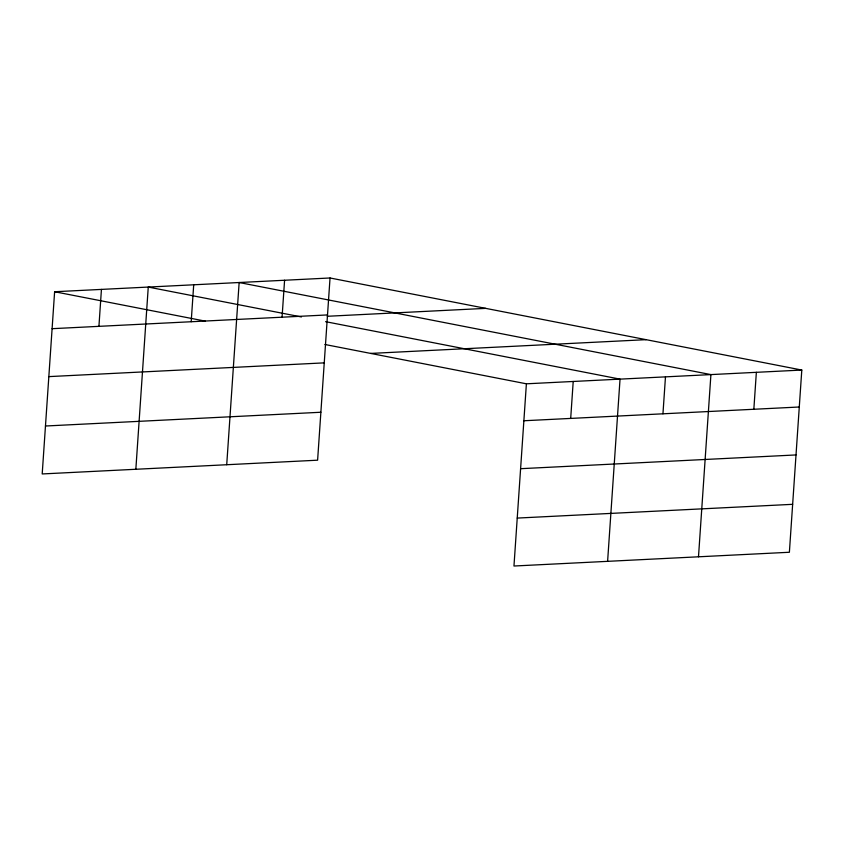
<?xml version="1.0" encoding="UTF-8"?>
<svg xmlns="http://www.w3.org/2000/svg" width="844" height="844" viewBox="0 0 844 844"><rect width="100%" height="100%" fill="white"/><g stroke="black" fill="none" stroke-linecap="round" stroke-linejoin="round"><path stroke-width="1.27" d="M48.836 376.614L42.2 473.948L317.608 460.191L330.036 277.982L54.617 291.739L48.836 376.614L324.244 362.867M98.927 326.343L101.438 289.397M135.842 469.264L148.259 287.065L301.413 316.954M191.187 321.733L193.709 284.797M226.719 464.727L239.147 282.518L710.912 374.599L698.494 556.797M282.065 317.196L284.586 280.25M324.877 344.479L526.392 383.809L513.964 566.018L789.383 552.261L801.8 370.052L330.036 277.982M570.692 418.413L573.213 381.467M607.606 561.344L620.034 379.135L325.584 321.669M662.951 413.813L665.473 376.867M753.84 409.266L756.361 372.32M52.106 328.685L327.514 314.928M327.314 316.278L485.711 308.366M370.706 353.425L646.114 339.668M526.392 383.809L801.8 370.052M45.471 426.009L320.878 412.252M523.871 420.755L799.279 406.998M520.6 468.694L796.019 454.937M517.235 518.079L792.643 504.322M54.617 291.739L205.24 321.131"/></g></svg>
